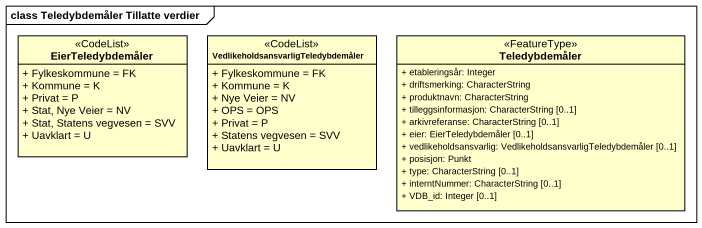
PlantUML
@startuml
mainframe class Teledybdemåler Tillatte verdier
hide circle
hide empty members
skinparam classAttributeIconSize 0
class EierTeledybdemåler <<CodeList>> {
  + Fylkeskommune = FK
  + Kommune = K
  + Privat = P
  + Stat, Nye Veier = NV
  + Stat, Statens vegvesen = SVV
  + Uavklart = U
}
class "VedlikeholdsansvarligTeledybdemåler" as VedlikeholdsansvarligTeledyb <<CodeList>> {
  + Fylkeskommune = FK
  + Kommune = K
  + Nye Veier = NV
  + OPS = OPS
  + Privat = P
  + Statens vegvesen = SVV
  + Uavklart = U
}
class Teledybdemåler <<FeatureType>> {
  + etableringsår: Integer
  + driftsmerking: CharacterString
  + produktnavn: CharacterString
  + tilleggsinformasjon: CharacterString [0..1]
  + arkivreferanse: CharacterString [0..1]
  + eier: EierTeledybdemåler [0..1]
  + vedlikeholdsansvarlig: VedlikeholdsansvarligTeledybdemåler [0..1]
  + posisjon: Punkt
  + type: CharacterString [0..1]
  + interntNummer: CharacterString [0..1]
  + VDB_id: Integer [0..1]
}
@enduml
